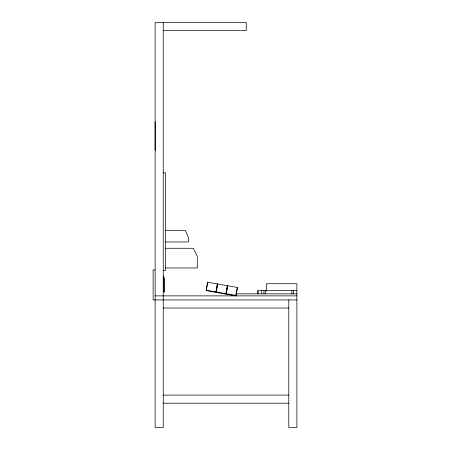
<?xml version="1.0" encoding="UTF-8"?>
<svg xmlns="http://www.w3.org/2000/svg" width="450" height="450" viewBox="0 0 450 450"><rect width="100%" height="100%" fill="white"/><g stroke="black" fill="none" stroke-linecap="round" stroke-linejoin="round"><path stroke-width="0.67" d="M207.748 282.262L206.342 290.239L215.916 291.926L217.322 283.95M216.045 292.359L217.519 283.984M217.721 284.017L216.315 291.994L225.883 293.681L227.295 285.705M226.013 294.114L227.492 285.739M227.689 285.778L226.282 293.754L235.856 295.442L237.263 287.466M163.237 30.6L246.263 30.6L246.263 22.5L155.138 22.5L155.138 427.5L163.237 427.5L163.237 22.5M155.138 121.725L155.138 150.531M163.237 172.834L165.448 172.834L165.448 270.562L163.237 270.562M165.448 230.389L185.361 230.389L188.347 237.336L188.347 241.971L165.448 241.971M165.448 248.276L193.331 248.276L197.314 256.387L197.314 267.969L165.448 267.969M155.138 269.955L153.112 269.955L153.112 299.925L296.887 299.925M163.294 278.567L164.655 278.567L164.655 291.932L163.294 291.932M296.887 290.661L257.822 290.661L257.822 293.85M296.887 293.85L236.138 293.85L236.138 295.875M155.138 295.875L296.887 295.875M163.237 308.025L288.787 308.025M163.237 395.1L288.787 395.1M163.237 403.2L288.787 403.2M293.411 290.661L293.411 293.85M291.921 290.661L291.921 293.85M288.787 299.925L288.787 427.5L296.887 427.5L296.887 283.725L266.512 283.725L266.512 291.15M265.433 290.661L265.433 293.85M263.947 290.661L263.947 293.85M261.461 290.661L261.461 293.85M257.985 290.661L257.985 293.85M163.845 275.827L163.845 291.623M207.551 282.223L206.072 290.599L235.986 295.875L237.465 287.499L207.551 282.223"/></g></svg>
